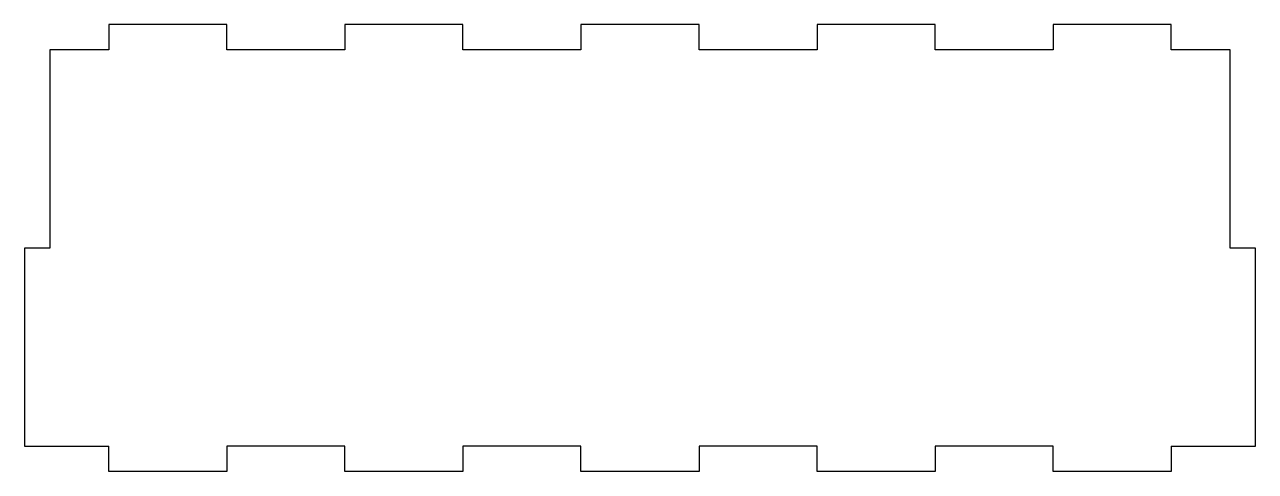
# Model space of a CAD drawing. Header units: inches. Extents: x -3.06 to 3.06, y 0 to 2.22.
import ezdxf

# ---------------------------------------------------------------- set-up
doc = ezdxf.new("R2010")
doc.units = ezdxf.units.IN
doc.header["$MEASUREMENT"] = 0

msp = doc.modelspace()

# ---------------------------------------------------------------- linework, layer by layer
at = {"color": 7, "linetype": 'Continuous'}
for p, q in [((-2.64375, 2.22), (-2.64375, 2.095)), ((-2.05625, 2.22), (-2.64375, 2.22)), ((-2.05625, 2.095), (-2.05625, 2.22)), ((-1.46875, 2.22), (-1.46875, 2.095)), ((-0.88125, 2.22), (-1.46875, 2.22)), ((-0.88125, 2.095), (-0.88125, 2.22)), ((-0.29375, 2.22), (-0.29375, 2.095)), ((0.29375, 2.22), (-0.29375, 2.22)), ((0.29375, 2.095), (0.29375, 2.22)), ((0.88125, 2.22), (0.88125, 2.095)), ((1.46875, 2.22), (0.88125, 2.22)), ((1.46875, 2.095), (1.46875, 2.22)), ((2.64375, 2.22), (2.05625, 2.22)), ((2.05625, 2.22), (2.05625, 2.095)), ((2.64375, 2.095), (2.64375, 2.22)), ((-2.9375, 2.095), (-2.9375, 1.11)), ((-2.64375, 2.095), (-2.9375, 2.095)), ((-1.46875, 2.095), (-2.05625, 2.095)), ((-0.29375, 2.095), (-0.88125, 2.095)), ((0.88125, 2.095), (0.29375, 2.095)), ((2.05625, 2.095), (1.46875, 2.095)), ((2.9375, 2.095), (2.64375, 2.095)), ((2.9375, 1.11), (2.9375, 2.095)), ((-2.9375, 1.11), (-3.0625, 1.11)), ((-3.0625, 1.11), (-3.0625, 0.125)), ((3.0625, 1.11), (2.9375, 1.11)), ((3.0625, 0.125), (3.0625, 1.11)), ((-3.0625, 0.125), (-2.9375, 0.125)), ((-2.9375, 0.125), (-2.64375, 0.125)), ((-2.64375, 0), (-2.64375, 0.125)), ((-2.05625, 0.125), (-2.05625, 0)), ((-1.46875, 0.125), (-2.05625, 0.125)), ((-1.46875, 0), (-1.46875, 0.125)), ((-0.29375, 0.125), (-0.88125, 0.125)), ((-0.88125, 0.125), (-0.88125, 0)), ((-0.29375, 0), (-0.29375, 0.125)), ((0.88125, 0.125), (0.29375, 0.125)), ((0.29375, 0.125), (0.29375, 0)), ((0.88125, 0), (0.88125, 0.125)), ((2.05625, 0.125), (1.46875, 0.125)), ((1.46875, 0.125), (1.46875, 0)), ((2.05625, 0), (2.05625, 0.125)), ((2.64375, 0.125), (2.64375, 0)), ((2.64375, 0.125), (2.9375, 0.125)), ((2.9375, 0.125), (3.0625, 0.125)), ((-2.05625, 0), (-2.64375, 0)), ((-0.88125, 0), (-1.46875, 0)), ((0.29375, 0), (-0.29375, 0)), ((1.46875, 0), (0.88125, 0)), ((2.64375, 0), (2.05625, 0))]:
    msp.add_line(p, q, dxfattribs=at)

doc.saveas('drawing.dxf')
